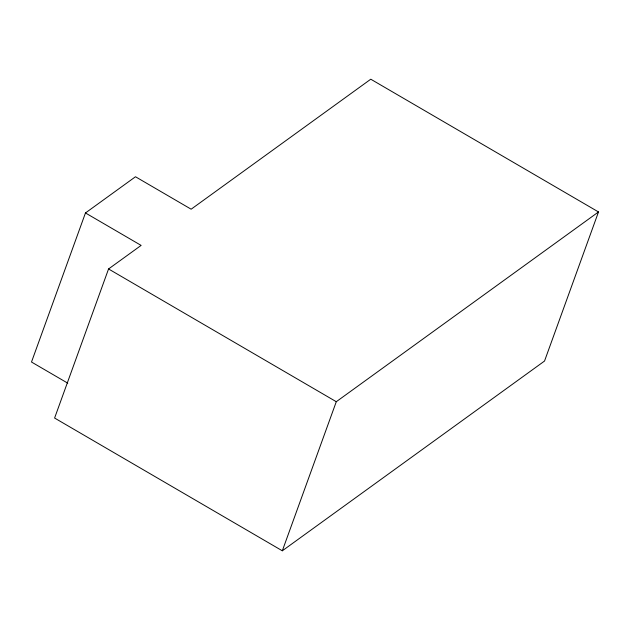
<?xml version="1.0" encoding="UTF-8"?>
<svg xmlns="http://www.w3.org/2000/svg" width="630" height="630" viewBox="0 0 630 630"><rect width="100%" height="100%" fill="white"/><g stroke="black" fill="none" stroke-linecap="round" stroke-linejoin="round"><path stroke-width="0.94" d="M85.467 212.956L141.128 245.401L108.557 268.963L54.597 418.044L282.319 550.793L544.533 361.037L598.5 211.956L370.771 79.207L191.15 209.199L135.489 176.754L85.467 212.956L31.5 362.029L67.764 383.166M282.319 550.793L336.286 401.712L598.5 211.956M108.557 268.963L336.286 401.712"/></g></svg>
